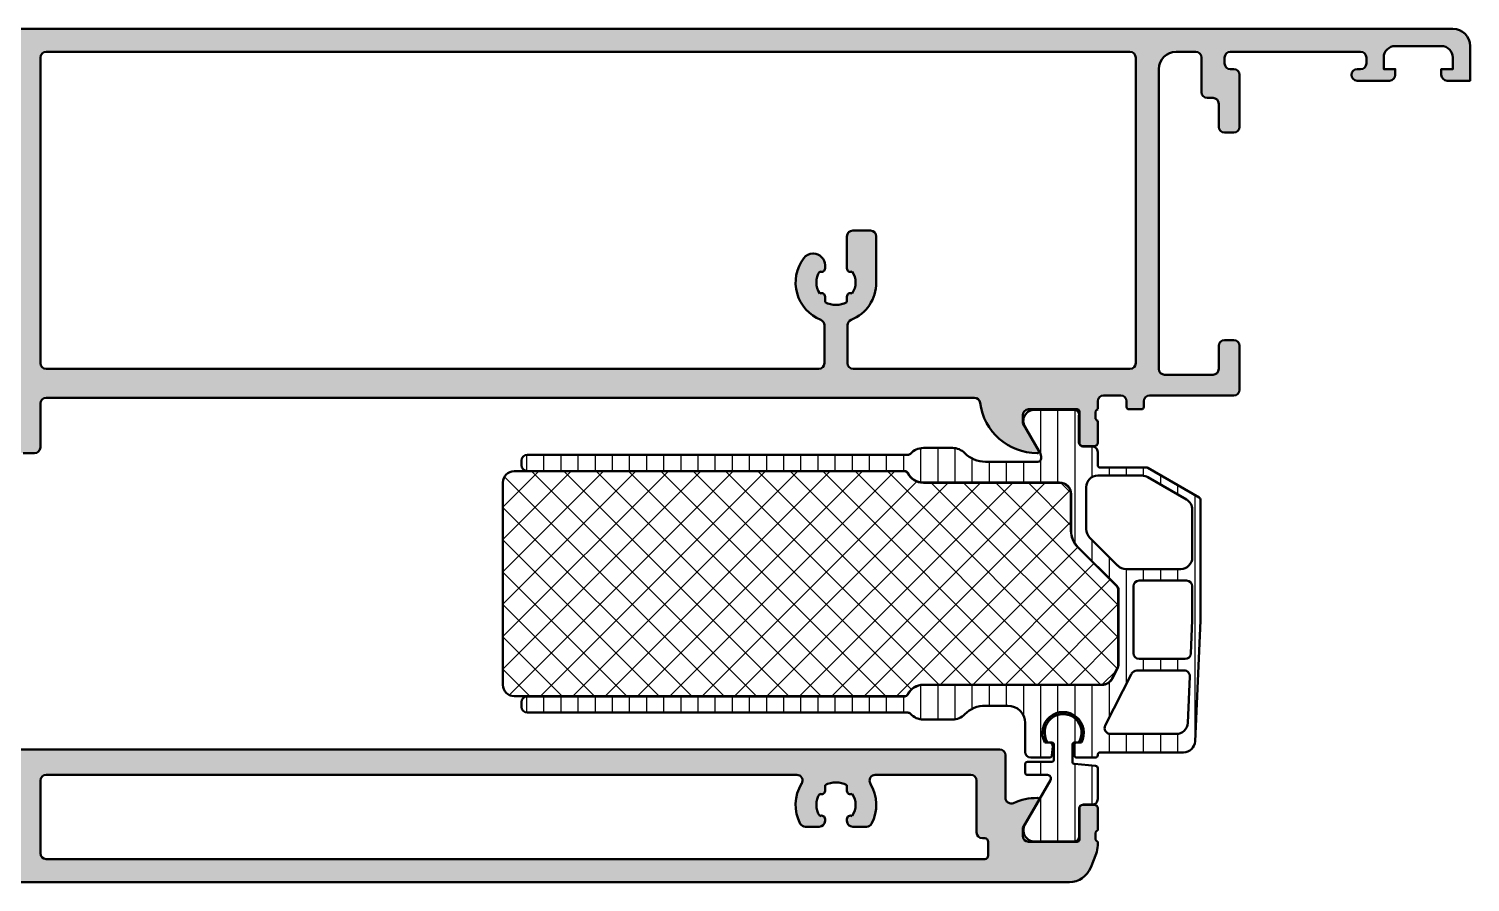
# Model space of a CAD drawing. Extents: x -30 to 220, y 11 to 85.
# Drawn here: x 95 to 220, y 11 to 85 of the extents above; entities that cross this region are included whole.
import ezdxf

# ---------------------------------------------------------------- set-up
doc = ezdxf.new("R2010")
doc.units = 0
for name, color, linetype, lineweight in [('0S-Alu contour', 7, 'Continuous', 50), ('0S-Alu hatch', 252, 'Continuous', 25), ('0S-Plastic contour', 254, 'Continuous', 50), ('0S-Plastic hatch', 253, 'Continuous', 25), ('0S-PT contour', 91, 'Continuous', 50), ('0S-PT hatch', 103, 'Continuous', 25)]:
    doc.layers.add(name, color=color, linetype=linetype, lineweight=lineweight)

# ---------------------------------------------------------------- blocks, each defined once
blk = doc.blocks.new('469720__56F108C1_407D_4A39_B864_15FC48551A5D_')
at = {"layer": '0S-Alu hatch'}
h = blk.add_hatch(color=256, dxfattribs=at)
edge = h.paths.add_edge_path()
edge.add_arc((199.5, 76.5), 0.5, 270, 360)
edge.add_line((200, 76.5), (200, 81))
edge.add_arc((199.5, 81), 0.5, 0, 90)
edge.add_line((199.5, 81.5), (199.2, 81.5))
edge.add_ellipse((199.2, 82), major_axis=(-0.5, 0), ratio=1, start_angle=0, end_angle=90, ccw=False)
edge.add_line((198.7, 82), (198.7, 82.5))
edge.add_ellipse((199.2, 82.5), major_axis=(-0.5, 0), ratio=1, start_angle=270, end_angle=360, ccw=False)
edge.add_line((199.2, 83), (210.5, 83))
edge.add_ellipse((210.5, 82.5), major_axis=(-0.5, 0), ratio=1, start_angle=180, end_angle=270, ccw=False)
edge.add_line((211, 82.5), (211, 82))
edge.add_ellipse((210.5, 82), major_axis=(-0.5, 0), ratio=1, start_angle=90, end_angle=180, ccw=False)
edge.add_line((210.5, 81.5), (210.2, 81.5))
edge.add_arc((210.2, 81), 0.5, 90, 270)
edge.add_line((210.2, 80.5), (213, 80.5))
edge.add_arc((213, 81), 0.5, 270, 360)
edge.add_line((213.5, 81), (213.5, 81.5))
edge.add_line((213.5, 81.5), (212.5, 81.5))
edge.add_line((212.5, 81.5), (212.5, 82.5))
edge.add_ellipse((213.5, 82.5), major_axis=(-1, 0), ratio=1, start_angle=270, end_angle=360, ccw=False)
edge.add_line((213.5, 83.5), (217.5, 83.5))
edge.add_ellipse((217.5, 82.5), major_axis=(-1, 0), ratio=1, start_angle=180, end_angle=270, ccw=False)
edge.add_line((218.5, 82.5), (218.5, 81.5))
edge.add_line((218.5, 81.5), (217.5, 81.5))
edge.add_line((217.5, 81.5), (217.5, 81))
edge.add_arc((218, 81), 0.5, 180, 270)
edge.add_line((218, 80.5), (220, 80.5))
edge.add_line((220, 80.5), (220, 83.5))
edge.add_arc((218.5, 83.5), 1.5, 0, 90)
edge.add_line((218.5, 85), (-28.5, 85))
edge.add_arc((-28.5, 83.5), 1.5, 90, 180)
edge.add_line((-30, 83.5), (-30, 80.5))
edge.add_line((-30, 80.5), (-28, 80.5))
edge.add_arc((-28, 81), 0.5, 270, 360)
edge.add_line((-27.5, 81), (-27.5, 81.5))
edge.add_line((-27.5, 81.5), (-28.5, 81.5))
edge.add_line((-28.5, 81.5), (-28.5, 82.5))
edge.add_ellipse((-27.5, 82.5), major_axis=(-1, 0), ratio=1, start_angle=270, end_angle=360, ccw=False)
edge.add_line((-27.5, 83.5), (-23.5, 83.5))
edge.add_ellipse((-23.5, 82.5), major_axis=(-1, 0), ratio=1, start_angle=180, end_angle=270, ccw=False)
edge.add_line((-22.5, 82.5), (-22.5, 81.5))
edge.add_line((-22.5, 81.5), (-23.5, 81.5))
edge.add_line((-23.5, 81.5), (-23.5, 81))
edge.add_arc((-23, 81), 0.5, 180, 270)
edge.add_line((-23, 80.5), (-20.2, 80.5))
edge.add_arc((-20.2, 81), 0.5, 270, 450)
edge.add_line((-20.2, 81.5), (-20.5, 81.5))
edge.add_ellipse((-20.5, 82), major_axis=(-0.5, 0), ratio=1, start_angle=0, end_angle=90, ccw=False)
edge.add_line((-21, 82), (-21, 82.5))
edge.add_ellipse((-20.5, 82.5), major_axis=(-0.5, 0), ratio=1, start_angle=270, end_angle=360, ccw=False)
edge.add_line((-20.5, 83), (-9.2, 83))
edge.add_ellipse((-9.2, 82.5), major_axis=(-0.5, 0), ratio=1, start_angle=180, end_angle=270, ccw=False)
edge.add_line((-8.7, 82.5), (-8.7, 82))
edge.add_ellipse((-9.2, 82), major_axis=(-0.5, 0), ratio=1, start_angle=90, end_angle=180, ccw=False)
edge.add_line((-9.2, 81.5), (-9.5, 81.5))
edge.add_arc((-9.5, 81), 0.5, 90, 180)
edge.add_line((-10, 81), (-10, 76.5))
edge.add_arc((-9.5, 76.5), 0.5, 180, 270)
edge.add_line((-9.5, 76), (-8.7, 76))
edge.add_arc((-8.7, 76.5), 0.5, 270, 360)
edge.add_line((-8.2, 76.5), (-8.2, 78.5))
edge.add_ellipse((-7.7, 78.5), major_axis=(-0.5, 0), ratio=1, start_angle=270, end_angle=360, ccw=False)
edge.add_line((-7.7, 79), (-7.2, 79))
edge.add_arc((-7.2, 79.5), 0.5, 270, 360)
edge.add_line((-6.7, 79.5), (-6.7, 82.5))
edge.add_ellipse((-6.2, 82.5), major_axis=(-0.5, 0), ratio=1, start_angle=270, end_angle=360, ccw=False)
edge.add_line((-6.2, 83), (-4.5, 83))
edge.add_ellipse((-4.5, 81.5), major_axis=(-1.5, 0), ratio=1, start_angle=180, end_angle=270, ccw=False)
edge.add_line((-3, 81.5), (-3, 55.5))
edge.add_ellipse((-3.5, 55.5), major_axis=(-0.5, 0), ratio=1, start_angle=90, end_angle=180, ccw=False)
edge.add_line((-3.5, 55), (-7.7, 55))
edge.add_ellipse((-7.7, 55.5), major_axis=(-0.5, 0), ratio=1, start_angle=0, end_angle=90, ccw=False)
edge.add_line((-8.2, 55.5), (-8.2, 57.5))
edge.add_arc((-8.7, 57.5), 0.5, 0, 90)
edge.add_line((-8.7, 58), (-9.5, 58))
edge.add_arc((-9.5, 57.5), 0.5, 90, 180)
edge.add_line((-10, 57.5), (-10, 53.7))
edge.add_arc((-9.5, 53.7), 0.5, 180, 270)
edge.add_line((-9.5, 53.2), (-2.2, 53.2))
edge.add_ellipse((-2.2, 52.7), major_axis=(-0.5, 0), ratio=1, start_angle=180, end_angle=270, ccw=False)
edge.add_line((-1.7, 52.7), (-1.7, 52.2))
edge.add_arc((-1.5, 52.2), 0.2, 180, 270)
edge.add_line((-1.5, 52), (-0.4, 52))
edge.add_arc((-0.4, 52.2), 0.2, 270, 360)
edge.add_line((-0.2, 52.2), (-0.2, 52.7))
edge.add_ellipse((0.3, 52.7), major_axis=(-0.5, 0), ratio=1, start_angle=270, end_angle=360, ccw=False)
edge.add_line((0.3, 53.2), (1.8, 53.2))
edge.add_ellipse((1.8, 52.7), major_axis=(-0.5, 0), ratio=1, start_angle=180, end_angle=270, ccw=False)
edge.add_line((2.3, 52.7), (2.3, 52))
edge.add_ellipse((2.2, 51.71), major_axis=(-0.3, 0), ratio=1, start_angle=180, end_angle=250.5288, ccw=False)
edge.add_line((2.5, 51.71), (2.5, 51.28))
edge.add_ellipse((2.2, 51.28), major_axis=(-0.3, 0), ratio=1, start_angle=109.4712, end_angle=180, ccw=False)
edge.add_line((2.3, 51), (2.3, 49.1))
edge.add_arc((2.6, 49.1), 0.3, 180, 270)
edge.add_line((2.6, 48.8), (3.59, 48.8))
edge.add_arc((3.59, 49.1), 0.3, 270, 360)
edge.add_line((3.89, 49.1), (3.89, 51.8))
edge.add_ellipse((4.09, 51.8), major_axis=(-0.2, 0), ratio=1, start_angle=270, end_angle=360, ccw=False)
edge.add_line((4.09, 52), (8.3, 52))
edge.add_ellipse((8.3, 51.5), major_axis=(-0.5, 0), ratio=1, start_angle=180, end_angle=270, ccw=False)
edge.add_line((8.8, 51.5), (8.8, 50.8))
edge.add_line((8.8, 50.8), (7.42, 48.4))
edge.add_arc((7.54, 48.33), 0.138, 150, 270)
edge.add_arc((7.54, 53.2), 5, 270, 352.688)
edge.add_ellipse((12.99, 52.5), major_axis=(-0.5, 0), ratio=1, start_angle=270, end_angle=352.688, ccw=False)
edge.add_line((12.99, 53), (93.5, 53))
edge.add_ellipse((93.5, 52.5), major_axis=(-0.5, 0), ratio=1, start_angle=180, end_angle=270, ccw=False)
edge.add_line((94, 52.5), (94, 48.7))
edge.add_arc((94.5, 48.7), 0.5, 180, 270)
edge.add_line((94.5, 48.2), (95.5, 48.2))
edge.add_arc((95.5, 48.7), 0.5, 270, 360)
edge.add_line((96, 48.7), (96, 52.5))
edge.add_ellipse((96.5, 52.5), major_axis=(-0.5, 0), ratio=1, start_angle=270, end_angle=360, ccw=False)
edge.add_line((96.5, 53), (177.01, 53))
edge.add_ellipse((177.01, 52.5), major_axis=(-0.5, 0), ratio=1, start_angle=187.312, end_angle=270, ccw=False)
edge.add_arc((182.46, 53.2), 5, 187.312, 270)
edge.add_arc((182.46, 48.33), 0.138, 270, 390)
edge.add_line((182.58, 48.4), (181.2, 50.8))
edge.add_line((181.2, 50.8), (181.2, 51.5))
edge.add_ellipse((181.7, 51.5), major_axis=(-0.5, 0), ratio=1, start_angle=270, end_angle=360, ccw=False)
edge.add_line((181.7, 52), (185.91, 52))
edge.add_ellipse((185.91, 51.8), major_axis=(-0.2, 0), ratio=1, start_angle=180, end_angle=270, ccw=False)
edge.add_line((186.11, 51.8), (186.11, 49.1))
edge.add_arc((186.41, 49.1), 0.3, 180, 270)
edge.add_line((186.41, 48.8), (187.4, 48.8))
edge.add_arc((187.4, 49.1), 0.3, 270, 360)
edge.add_line((187.7, 49.1), (187.7, 51))
edge.add_ellipse((187.8, 51.28), major_axis=(-0.3, 0), ratio=1, start_angle=0, end_angle=70.5288, ccw=False)
edge.add_line((187.5, 51.28), (187.5, 51.71))
edge.add_ellipse((187.8, 51.71), major_axis=(-0.3, 0), ratio=1, start_angle=289.4712, end_angle=360, ccw=False)
edge.add_line((187.7, 52), (187.7, 52.7))
edge.add_ellipse((188.2, 52.7), major_axis=(-0.5, 0), ratio=1, start_angle=270, end_angle=360, ccw=False)
edge.add_line((188.2, 53.2), (189.7, 53.2))
edge.add_ellipse((189.7, 52.7), major_axis=(-0.5, 0), ratio=1, start_angle=180, end_angle=270, ccw=False)
edge.add_line((190.2, 52.7), (190.2, 52.2))
edge.add_arc((190.4, 52.2), 0.2, 180, 270)
edge.add_line((190.4, 52), (191.5, 52))
edge.add_arc((191.5, 52.2), 0.2, 270, 360)
edge.add_line((191.7, 52.2), (191.7, 52.7))
edge.add_ellipse((192.2, 52.7), major_axis=(-0.5, 0), ratio=1, start_angle=270, end_angle=360, ccw=False)
edge.add_line((192.2, 53.2), (199.5, 53.2))
edge.add_arc((199.5, 53.7), 0.5, 270, 360)
edge.add_line((200, 53.7), (200, 57.5))
edge.add_arc((199.5, 57.5), 0.5, 0, 90)
edge.add_line((199.5, 58), (198.7, 58))
edge.add_arc((198.7, 57.5), 0.5, 90, 180)
edge.add_line((198.2, 57.5), (198.2, 55.5))
edge.add_ellipse((197.7, 55.5), major_axis=(-0.5, 0), ratio=1, start_angle=90, end_angle=180, ccw=False)
edge.add_line((197.7, 55), (193.5, 55))
edge.add_ellipse((193.5, 55.5), major_axis=(-0.5, 0), ratio=1, start_angle=0, end_angle=90, ccw=False)
edge.add_line((193, 55.5), (193, 81.5))
edge.add_ellipse((194.5, 81.5), major_axis=(-1.5, 0), ratio=1, start_angle=270, end_angle=360, ccw=False)
edge.add_line((194.5, 83), (196.2, 83))
edge.add_ellipse((196.2, 82.5), major_axis=(-0.5, 0), ratio=1, start_angle=180, end_angle=270, ccw=False)
edge.add_line((196.7, 82.5), (196.7, 79.5))
edge.add_arc((197.2, 79.5), 0.5, 180, 270)
edge.add_line((197.2, 79), (197.7, 79))
edge.add_ellipse((197.7, 78.5), major_axis=(-0.5, 0), ratio=1, start_angle=180, end_angle=270, ccw=False)
edge.add_line((198.2, 78.5), (198.2, 76.5))
edge.add_arc((198.7, 76.5), 0.5, 180, 270)
edge.add_line((198.7, 76), (199.5, 76))
edge = h.paths.add_edge_path()
edge.add_line((23.5, 55.5), (-0.5, 55.5))
edge.add_ellipse((-0.5, 56), major_axis=(-0.5, 0), ratio=1, start_angle=0, end_angle=90, ccw=False)
edge.add_line((-1, 56), (-1, 82.5))
edge.add_ellipse((-0.5, 82.5), major_axis=(-0.5, 0), ratio=1, start_angle=270, end_angle=360, ccw=False)
edge.add_line((-0.5, 83), (93.5, 83))
edge.add_ellipse((93.5, 82.5), major_axis=(-0.5, 0), ratio=1, start_angle=180, end_angle=270, ccw=False)
edge.add_line((94, 82.5), (94, 56))
edge.add_ellipse((93.5, 56), major_axis=(-0.5, 0), ratio=1, start_angle=90, end_angle=180, ccw=False)
edge.add_line((93.5, 55.5), (26.5, 55.5))
edge.add_ellipse((26.5, 56), major_axis=(-0.5, 0), ratio=1, start_angle=0, end_angle=90, ccw=False)
edge.add_line((26, 56), (26, 59.29))
edge.add_ellipse((26.5, 59.29), major_axis=(-0.5, 0), ratio=1, start_angle=292.0243, end_angle=360, ccw=False)
edge.add_arc((25, 63), 3.5, 292.0243, 396.8699)
edge.add_arc((27, 64.5), 1, 36.8699, 90)
edge.add_line((27, 65.5), (26.95, 65.5))
edge.add_arc((26.95, 64.5), 1, 90, 180)
edge.add_line((25.95, 64.5), (25.95, 64.22))
edge.add_arc((26.25, 64.22), 0.3, 180, 299.9378)
edge.add_ellipse((25, 63), major_axis=(-1.7, 0), ratio=1, start_angle=145.4229, end_angle=214.5771, ccw=False)
edge.add_arc((26.25, 61.77), 0.3, 60.0622, 180)
edge.add_line((25.95, 61.77), (25.95, 61.29))
edge.add_ellipse((25, 63), major_axis=(-1.95, 0), ratio=1, start_angle=60.8446, end_angle=119.1554, ccw=False)
edge.add_line((24.05, 61.29), (24.05, 61.77))
edge.add_arc((23.75, 61.77), 0.3, 0, 119.9378)
edge.add_ellipse((25, 63), major_axis=(-1.7, 0), ratio=1, start_angle=-34.5771, end_angle=34.5771, ccw=False)
edge.add_arc((23.75, 64.22), 0.3, 240.0622, 360)
edge.add_line((24.05, 64.22), (24.05, 67))
edge.add_arc((23.55, 67), 0.5, 0, 90)
edge.add_line((23.55, 67.5), (22, 67.5))
edge.add_arc((22, 67), 0.5, 90, 180)
edge.add_line((21.5, 67), (21.5, 63))
edge.add_arc((25, 63), 3.5, 180, 247.9757)
edge.add_ellipse((23.5, 59.29), major_axis=(-0.5, 0), ratio=1, start_angle=180, end_angle=247.9757, ccw=False)
edge.add_line((24, 59.29), (24, 56))
edge.add_ellipse((23.5, 56), major_axis=(-0.5, 0), ratio=1, start_angle=90, end_angle=180, ccw=False)
edge = h.paths.add_edge_path()
edge.add_line((163.5, 55.5), (96.5, 55.5))
edge.add_ellipse((96.5, 56), major_axis=(-0.5, 0), ratio=1, start_angle=0, end_angle=90, ccw=False)
edge.add_line((96, 56), (96, 82.5))
edge.add_ellipse((96.5, 82.5), major_axis=(-0.5, 0), ratio=1, start_angle=270, end_angle=360, ccw=False)
edge.add_line((96.5, 83), (190.5, 83))
edge.add_ellipse((190.5, 82.5), major_axis=(-0.5, 0), ratio=1, start_angle=180, end_angle=270, ccw=False)
edge.add_line((191, 82.5), (191, 56))
edge.add_ellipse((190.5, 56), major_axis=(-0.5, 0), ratio=1, start_angle=90, end_angle=180, ccw=False)
edge.add_line((190.5, 55.5), (166.5, 55.5))
edge.add_ellipse((166.5, 56), major_axis=(-0.5, 0), ratio=1, start_angle=0, end_angle=90, ccw=False)
edge.add_line((166, 56), (166, 59.29))
edge.add_ellipse((166.5, 59.29), major_axis=(-0.5, 0), ratio=1, start_angle=292.0243, end_angle=360, ccw=False)
edge.add_arc((165, 63), 3.5, 292.0243, 360)
edge.add_line((168.5, 63), (168.5, 67))
edge.add_arc((168, 67), 0.5, 0, 90)
edge.add_line((168, 67.5), (166.45, 67.5))
edge.add_arc((166.45, 67), 0.5, 90, 180)
edge.add_line((165.95, 67), (165.95, 64.22))
edge.add_arc((166.25, 64.22), 0.3, 180, 299.9378)
edge.add_ellipse((165, 63), major_axis=(-1.7, 0), ratio=1, start_angle=145.4229, end_angle=214.5771, ccw=False)
edge.add_arc((166.25, 61.77), 0.3, 60.0622, 180)
edge.add_line((165.95, 61.77), (165.95, 61.29))
edge.add_ellipse((165, 63), major_axis=(-1.95, 0), ratio=1, start_angle=60.8446, end_angle=119.1554, ccw=False)
edge.add_line((164.05, 61.29), (164.05, 61.77))
edge.add_arc((163.75, 61.77), 0.3, 0, 119.9378)
edge.add_ellipse((165, 63), major_axis=(-1.7, 0), ratio=1, start_angle=-34.5771, end_angle=34.5771, ccw=False)
edge.add_arc((163.75, 64.22), 0.3, 240.0622, 360)
edge.add_line((164.05, 64.22), (164.05, 64.5))
edge.add_arc((163.05, 64.5), 1, 0, 90)
edge.add_line((163.05, 65.5), (163, 65.5))
edge.add_arc((163, 64.5), 1, 90, 143.1301)
edge.add_arc((165, 63), 3.5, 143.1301, 247.9757)
edge.add_ellipse((163.5, 59.29), major_axis=(-0.5, 0), ratio=1, start_angle=180, end_angle=247.9757, ccw=False)
edge.add_line((164, 59.29), (164, 56))
edge.add_ellipse((163.5, 56), major_axis=(-0.5, 0), ratio=1, start_angle=90, end_angle=180, ccw=False)
at = {"layer": '0S-Alu contour', "color": 7}
for points in [[(218.5, 85), (-28.5, 85)], [(96.5, 83), (190.5, 83)], [(194.5, 83), (196.2, 83)], [(199.2, 83), (210.5, 83)], [(213.5, 83.5), (217.5, 83.5)], [(218, 80.5), (220, 80.5), (220, 83.5)], [(96, 56), (96, 82.5)], [(191, 82.5), (191, 56)], [(193, 55.5), (193, 81.5)], [(196.7, 82.5), (196.7, 79.5)], [(198.7, 82), (198.7, 82.5)], [(199.5, 81.5), (199.2, 81.5)], [(210.5, 81.5), (210.2, 81.5)], [(211, 82.5), (211, 82)], [(213.5, 81), (213.5, 81.5), (212.5, 81.5), (212.5, 82.5)], [(218.5, 82.5), (218.5, 81.5), (217.5, 81.5), (217.5, 81)], [(200, 76.5), (200, 81)], [(210.2, 80.5), (213, 80.5)], [(197.2, 79), (197.7, 79)], [(198.2, 78.5), (198.2, 76.5)], [(198.7, 76), (199.5, 76)], [(165.95, 67), (165.95, 64.22)], [(168, 67.5), (166.45, 67.5)], [(168.5, 63), (168.5, 67)], [(163.05, 65.5), (163, 65.5)], [(164.05, 64.22), (164.05, 64.5)], [(164.05, 61.29), (164.05, 61.77)], [(165.95, 61.77), (165.95, 61.29)], [(164, 59.29), (164, 56)], [(166, 56), (166, 59.29)], [(199.5, 58), (198.7, 58)], [(198.2, 57.5), (198.2, 55.5)], [(200, 53.7), (200, 57.5)], [(163.5, 55.5), (96.5, 55.5)], [(190.5, 55.5), (166.5, 55.5)], [(197.7, 55), (193.5, 55)], [(96.5, 53), (177.01, 53)], [(187.7, 52), (187.7, 52.7)], [(188.2, 53.2), (189.7, 53.2)], [(190.2, 52.7), (190.2, 52.2)], [(191.7, 52.2), (191.7, 52.7)], [(192.2, 53.2), (199.5, 53.2)], [(96, 48.7), (96, 52.5)], [(182.58, 48.4), (181.2, 50.8), (181.2, 51.5)], [(181.7, 52), (185.91, 52)], [(186.11, 51.8), (186.11, 49.1)], [(187.5, 51.28), (187.5, 51.71)], [(190.4, 52), (191.5, 52)], [(187.7, 49.1), (187.7, 51)], [(186.41, 48.8), (187.4, 48.8)], [(94.5, 48.2), (95.5, 48.2)]]:
    blk.add_lwpolyline(points, dxfattribs=at)
for centre, radius, start, end in [((218.5, 83.5), 1.5, 0, 90), ((199.5, 81), 0.5, 0, 90), ((210.2, 81), 0.5, 90, 270), ((213, 81), 0.5, 270, 0), ((218, 81), 0.5, 180, 270), ((197.2, 79.5), 0.5, 180, 270), ((198.7, 76.5), 0.5, 180, 270), ((199.5, 76.5), 0.5, 270, 0), ((166.45, 67), 0.5, 90, 180), ((168, 67), 0.5, 0, 90), ((165, 63), 3.5, 143.1301, 247.9757), ((163, 64.5), 1, 90, 143.1301), ((163.05, 64.5), 1, 0, 90), ((163.75, 64.22), 0.3, 240.0622, 0), ((166.25, 64.22), 0.3, 180, 299.9378), ((165, 63), 3.5, 292.0243, 0), ((163.75, 61.77), 0.3, 0, 119.9378), ((166.25, 61.77), 0.3, 60.0622, 180), ((198.7, 57.5), 0.5, 90, 180), ((199.5, 57.5), 0.5, 0, 90), ((182.46, 53.2), 5, 187.312, 270), ((199.5, 53.7), 0.5, 270, 0), ((190.4, 52.2), 0.2, 180, 270), ((191.5, 52.2), 0.2, 270, 0), ((186.41, 49.1), 0.3, 180, 270), ((187.4, 49.1), 0.3, 270, 0), ((95.5, 48.7), 0.5, 270, 0), ((182.46, 48.33), 0.138, 270, 30)]:
    blk.add_arc(centre, radius, start, end, dxfattribs=at)
at = {"layer": '0S-Alu contour', "color": 7, "extrusion": (0, 0, -1)}
for centre, radius, start, end in [((-96.5, 82.5), 0.5, 0, 90), ((-190.5, 82.5), 0.5, 90, 180), ((-194.5, 81.5), 1.5, 0, 90), ((-196.2, 82.5), 0.5, 90, 180), ((-199.2, 82.5), 0.5, 0, 90), ((-210.5, 82.5), 0.5, 90, 180), ((-213.5, 82.5), 1, 0, 90), ((-217.5, 82.5), 1, 90, 180), ((-199.2, 82), 0.5, 270, 0), ((-210.5, 82), 0.5, 180, 270), ((-197.7, 78.5), 0.5, 90, 180), ((-165, 63), 1.7, 325.4229, 34.5771), ((-165, 63), 1.7, 145.4229, 214.5771), ((-165, 63), 1.95, 240.8446, 299.1554), ((-163.5, 59.29), 0.5, 112.0243, 180), ((-166.5, 59.29), 0.5, 0, 67.9757), ((-96.5, 56), 0.5, 270, 0), ((-163.5, 56), 0.5, 180, 270), ((-166.5, 56), 0.5, 270, 0), ((-190.5, 56), 0.5, 180, 270), ((-193.5, 55.5), 0.5, 270, 0), ((-197.7, 55.5), 0.5, 180, 270), ((-96.5, 52.5), 0.5, 0, 90), ((-177.01, 52.5), 0.5, 90, 172.688), ((-188.2, 52.7), 0.5, 0, 90), ((-189.7, 52.7), 0.5, 90, 180), ((-192.2, 52.7), 0.5, 0, 90), ((-181.7, 51.5), 0.5, 0, 90), ((-185.91, 51.8), 0.2, 90, 180), ((-187.8, 51.71), 0.3, 0, 70.5288), ((-187.8, 51.28), 0.3, 289.4712, 0)]:
    blk.add_arc(centre, radius, start, end, dxfattribs=at)
blk = doc.blocks.new('469810__1F780616_C5B3_438C_B937_A7932EED4EDA_')
at = {"layer": '0S-Alu hatch'}
h = blk.add_hatch(color=256, dxfattribs=at)
edge = h.paths.add_edge_path()
edge.add_arc((185.24, 13), 2, 270, 338.5)
edge.add_line((187.1, 12.26), (187.56, 13.44))
edge.add_arc((185.7, 14.18), 2, 338.5, 360)
edge.add_line((187.7, 14.18), (187.7, 14.5))
edge.add_ellipse((187.8, 14.78), major_axis=(-0.3, 0), ratio=1, start_angle=0, end_angle=70.5288, ccw=False)
edge.add_line((187.5, 14.78), (187.5, 15.21))
edge.add_ellipse((187.8, 15.21), major_axis=(-0.3, 0), ratio=1, start_angle=289.4712, end_angle=360, ccw=False)
edge.add_line((187.7, 15.5), (187.7, 17.4))
edge.add_arc((187.4, 17.4), 0.3, 0, 90)
edge.add_line((187.4, 17.7), (186.41, 17.7))
edge.add_arc((186.41, 17.4), 0.3, 90, 180)
edge.add_line((186.11, 17.4), (186.11, 14.7))
edge.add_ellipse((185.91, 14.7), major_axis=(-0.2, 0), ratio=1, start_angle=90, end_angle=180, ccw=False)
edge.add_line((185.91, 14.5), (181.7, 14.5))
edge.add_ellipse((181.7, 15), major_axis=(-0.5, 0), ratio=1, start_angle=0, end_angle=90, ccw=False)
edge.add_line((181.2, 15), (181.2, 15.7))
edge.add_line((181.2, 15.7), (182.58, 18.09))
edge.add_arc((182.46, 18.16), 0.138, 330, 450)
edge.add_arc((182.46, 13.3), 5, 90, 114.2834)
edge.add_ellipse((180.2, 18.31), major_axis=(-0.5, 0), ratio=1, start_angle=0, end_angle=114.2834, ccw=False)
edge.add_line((179.7, 18.31), (179.7, 22))
edge.add_arc((179.2, 22), 0.5, 0, 90)
edge.add_line((179.2, 22.5), (10.8, 22.5))
edge.add_arc((10.8, 22), 0.5, 90, 180)
edge.add_line((10.3, 22), (10.3, 18.31))
edge.add_ellipse((9.8, 18.31), major_axis=(-0.5, 0), ratio=1, start_angle=65.7166, end_angle=180, ccw=False)
edge.add_arc((7.54, 13.3), 5, 65.7166, 90)
edge.add_arc((7.54, 18.16), 0.138, 90, 210)
edge.add_line((7.42, 18.09), (8.8, 15.7))
edge.add_line((8.8, 15.7), (8.8, 15))
edge.add_ellipse((8.3, 15), major_axis=(-0.5, 0), ratio=1, start_angle=90, end_angle=180, ccw=False)
edge.add_line((8.3, 14.5), (4.09, 14.5))
edge.add_ellipse((4.09, 14.7), major_axis=(-0.2, 0), ratio=1, start_angle=0, end_angle=90, ccw=False)
edge.add_line((3.89, 14.7), (3.89, 17.4))
edge.add_arc((3.59, 17.4), 0.3, 0, 90)
edge.add_line((3.59, 17.7), (2.6, 17.7))
edge.add_arc((2.6, 17.4), 0.3, 90, 180)
edge.add_line((2.3, 17.4), (2.3, 15.5))
edge.add_ellipse((2.2, 15.21), major_axis=(-0.3, 0), ratio=1, start_angle=180, end_angle=250.5288, ccw=False)
edge.add_line((2.5, 15.21), (2.5, 14.78))
edge.add_ellipse((2.2, 14.78), major_axis=(-0.3, 0), ratio=1, start_angle=109.4712, end_angle=180, ccw=False)
edge.add_line((2.3, 14.5), (2.3, 14.18))
edge.add_arc((4.3, 14.18), 2, 180, 201.5)
edge.add_line((2.44, 13.44), (2.91, 12.26))
edge.add_arc((4.77, 13), 2, 201.5, 270)
edge.add_line((4.77, 11), (185.24, 11))
edge = h.paths.add_edge_path()
edge.add_line((28.41, 20.3), (93.5, 20.3))
edge.add_ellipse((93.5, 19.8), major_axis=(-0.5, 0), ratio=1, start_angle=180, end_angle=270, ccw=False)
edge.add_line((94, 19.8), (94, 13.5))
edge.add_ellipse((93.5, 13.5), major_axis=(-0.5, 0), ratio=1, start_angle=90, end_angle=180, ccw=False)
edge.add_line((93.5, 13), (12.1, 13))
edge.add_ellipse((12.1, 13.3), major_axis=(-0.3, 0), ratio=1, start_angle=0, end_angle=90, ccw=False)
edge.add_line((11.8, 13.3), (11.8, 14.5))
edge.add_ellipse((12.1, 14.5), major_axis=(-0.3, 0), ratio=1, start_angle=270, end_angle=360, ccw=False)
edge.add_line((12.1, 14.8), (12.3, 14.8))
edge.add_arc((12.3, 15.3), 0.5, 270, 360)
edge.add_line((12.8, 15.3), (12.8, 19.8))
edge.add_ellipse((13.3, 19.8), major_axis=(-0.5, 0), ratio=1, start_angle=270, end_angle=360, ccw=False)
edge.add_line((13.3, 20.3), (21.6, 20.3))
edge.add_ellipse((21.6, 19.8), major_axis=(-0.5, 0), ratio=1, start_angle=148.3318, end_angle=270, ccw=False)
edge.add_arc((25, 17.7), 3.5, 148.3318, 207.8181)
edge.add_arc((22.35, 16.3), 0.5, 207.8181, 270)
edge.add_line((22.35, 15.8), (23.55, 15.8))
edge.add_arc((23.55, 16.3), 0.5, 270, 360)
edge.add_line((24.05, 16.3), (24.05, 16.47))
edge.add_arc((23.75, 16.47), 0.3, 0, 119.9378)
edge.add_ellipse((25, 17.7), major_axis=(-1.7, 0), ratio=1, start_angle=-34.5771, end_angle=34.5771, ccw=False)
edge.add_arc((23.75, 18.92), 0.3, 240.0622, 360)
edge.add_line((24.05, 18.92), (24.05, 19.4))
edge.add_ellipse((25, 17.7), major_axis=(-1.95, 0), ratio=1, start_angle=240.8446, end_angle=299.1554, ccw=False)
edge.add_line((25.95, 19.4), (25.95, 18.92))
edge.add_arc((26.25, 18.92), 0.3, 180, 299.9378)
edge.add_ellipse((25, 17.7), major_axis=(-1.7, 0), ratio=1, start_angle=145.4229, end_angle=214.5771, ccw=False)
edge.add_arc((26.25, 16.47), 0.3, 60.0622, 180)
edge.add_line((25.95, 16.47), (25.95, 16.3))
edge.add_arc((26.45, 16.3), 0.5, 180, 270)
edge.add_line((26.45, 15.8), (27.65, 15.8))
edge.add_arc((27.65, 16.3), 0.5, 270, 332.1819)
edge.add_arc((25, 17.7), 3.5, 332.1819, 391.6682)
edge.add_ellipse((28.41, 19.8), major_axis=(-0.5, 0), ratio=1, start_angle=-90, end_angle=31.6682, ccw=False)
edge = h.paths.add_edge_path()
edge.add_ellipse((96.5, 19.8), major_axis=(-0.5, 0), ratio=1, start_angle=270, end_angle=360, ccw=False)
edge.add_line((96.5, 20.3), (161.6, 20.3))
edge.add_ellipse((161.6, 19.8), major_axis=(-0.5, 0), ratio=1, start_angle=148.3318, end_angle=270, ccw=False)
edge.add_arc((165, 17.7), 3.5, 148.3318, 207.8181)
edge.add_arc((162.35, 16.3), 0.5, 207.8181, 270)
edge.add_line((162.35, 15.8), (163.55, 15.8))
edge.add_arc((163.55, 16.3), 0.5, 270, 360)
edge.add_line((164.05, 16.3), (164.05, 16.47))
edge.add_arc((163.75, 16.47), 0.3, 0, 119.9378)
edge.add_ellipse((165, 17.7), major_axis=(-1.7, 0), ratio=1, start_angle=-34.5771, end_angle=34.5771, ccw=False)
edge.add_arc((163.75, 18.92), 0.3, 240.0622, 360)
edge.add_line((164.05, 18.92), (164.05, 19.4))
edge.add_ellipse((165, 17.7), major_axis=(-1.95, 0), ratio=1, start_angle=240.8446, end_angle=299.1554, ccw=False)
edge.add_line((165.95, 19.4), (165.95, 18.92))
edge.add_arc((166.25, 18.92), 0.3, 180, 299.9378)
edge.add_ellipse((165, 17.7), major_axis=(-1.7, 0), ratio=1, start_angle=145.4229, end_angle=214.5771, ccw=False)
edge.add_arc((166.25, 16.47), 0.3, 60.0622, 180)
edge.add_line((165.95, 16.47), (165.95, 16.3))
edge.add_arc((166.45, 16.3), 0.5, 180, 270)
edge.add_line((166.45, 15.8), (167.65, 15.8))
edge.add_arc((167.65, 16.3), 0.5, 270, 332.1819)
edge.add_arc((165, 17.7), 3.5, 332.1819, 391.6682)
edge.add_ellipse((168.41, 19.8), major_axis=(-0.5, 0), ratio=1, start_angle=-90, end_angle=31.6682, ccw=False)
edge.add_line((168.41, 20.3), (176.7, 20.3))
edge.add_ellipse((176.7, 19.8), major_axis=(-0.5, 0), ratio=1, start_angle=180, end_angle=270, ccw=False)
edge.add_line((177.2, 19.8), (177.2, 15.3))
edge.add_arc((177.7, 15.3), 0.5, 180, 270)
edge.add_line((177.7, 14.8), (177.9, 14.8))
edge.add_ellipse((177.9, 14.5), major_axis=(-0.3, 0), ratio=1, start_angle=180, end_angle=270, ccw=False)
edge.add_line((178.2, 14.5), (178.2, 13.3))
edge.add_ellipse((177.9, 13.3), major_axis=(-0.3, 0), ratio=1, start_angle=90, end_angle=180, ccw=False)
edge.add_line((177.9, 13), (96.5, 13))
edge.add_ellipse((96.5, 13.5), major_axis=(-0.5, 0), ratio=1, start_angle=0, end_angle=90, ccw=False)
edge.add_line((96, 13.5), (96, 19.8))
at = {"layer": '0S-Alu contour', "color": 7}
for points in [[(179.2, 22.5), (10.8, 22.5)], [(179.7, 18.31), (179.7, 22)], [(96.5, 20.3), (161.6, 20.3)], [(168.41, 20.3), (176.7, 20.3)], [(96, 13.5), (96, 19.8)], [(164.05, 18.92), (164.05, 19.4)], [(165.95, 19.4), (165.95, 18.92)], [(177.2, 19.8), (177.2, 15.3)], [(181.2, 15), (181.2, 15.7), (182.58, 18.09)], [(187.4, 17.7), (186.41, 17.7)], [(164.05, 16.3), (164.05, 16.47)], [(165.95, 16.47), (165.95, 16.3)], [(186.11, 17.4), (186.11, 14.7)], [(187.7, 15.5), (187.7, 17.4)], [(162.35, 15.8), (163.55, 15.8)], [(166.45, 15.8), (167.65, 15.8)], [(187.5, 14.78), (187.5, 15.21)], [(177.7, 14.8), (177.9, 14.8)], [(178.2, 14.5), (178.2, 13.3)], [(185.91, 14.5), (181.7, 14.5)], [(187.7, 14.18), (187.7, 14.5)], [(177.9, 13), (96.5, 13)], [(187.1, 12.26), (187.56, 13.44)], [(4.77, 11), (185.24, 11)]]:
    blk.add_lwpolyline(points, dxfattribs=at)
for centre, radius, start, end in [((179.2, 22), 0.5, 0, 90), ((165, 17.7), 3.5, 148.3318, 207.8181), ((163.75, 18.92), 0.3, 240.0622, 0), ((166.25, 18.92), 0.3, 180, 299.9378), ((165, 17.7), 3.5, 332.1819, 31.6682), ((182.46, 13.3), 5, 90, 114.2834), ((182.46, 18.16), 0.138, 330, 90), ((186.41, 17.4), 0.3, 90, 180), ((187.4, 17.4), 0.3, 0, 90), ((163.55, 16.3), 0.5, 270, 0), ((163.75, 16.47), 0.3, 0, 119.9378), ((166.25, 16.47), 0.3, 60.0622, 180), ((166.45, 16.3), 0.5, 180, 270), ((162.35, 16.3), 0.5, 207.8181, 270), ((167.65, 16.3), 0.5, 270, 332.1819), ((177.7, 15.3), 0.5, 180, 270), ((185.7, 14.18), 2, 338.5, 0), ((185.24, 13), 2, 270, 338.5)]:
    blk.add_arc(centre, radius, start, end, dxfattribs=at)
at = {"layer": '0S-Alu contour', "color": 7, "extrusion": (0, 0, -1)}
for centre, radius, start, end in [((-96.5, 19.8), 0.5, 0, 90), ((-161.6, 19.8), 0.5, 90, 211.6682), ((-168.41, 19.8), 0.5, 328.3318, 90), ((-176.7, 19.8), 0.5, 90, 180), ((-165, 17.7), 1.95, 60.8446, 119.1554), ((-165, 17.7), 1.7, 325.4229, 34.5771), ((-165, 17.7), 1.7, 145.4229, 214.5771), ((-180.2, 18.31), 0.5, 245.7166, 0), ((-187.8, 15.21), 0.3, 0, 70.5288), ((-177.9, 14.5), 0.3, 90, 180), ((-181.7, 15), 0.5, 270, 0), ((-185.91, 14.7), 0.2, 180, 270), ((-187.8, 14.78), 0.3, 289.4712, 0), ((-96.5, 13.5), 0.5, 270, 0), ((-177.9, 13.3), 0.3, 180, 270)]:
    blk.add_arc(centre, radius, start, end, dxfattribs=at)
blk = doc.blocks.new('278043__5B031C64_31E4_4200_A3A3_50A28C097269___2591AC96_9622_4926_BCA7_64CEAEB6C838_')
at = {"layer": '0S-Plastic hatch'}
h = blk.add_hatch(dxfattribs=at)
h.set_pattern_fill('ANSI31', color=256, scale=0.468, angle=45, style=0)
edge = h.paths.add_edge_path()
edge.add_line((192.05, 46.92), (196.5, 44.35))
edge.add_ellipse((196.4, 44.17), major_axis=(-0.2, 0), ratio=1, start_angle=180, end_angle=240, ccw=False)
edge.add_line((196.6, 44.17), (196.6, 33.72))
edge.add_ellipse((195.6, 33.72), major_axis=(-1, 0), ratio=1, start_angle=177.5, end_angle=180, ccw=False)
edge.add_line((196.6, 33.68), (196.14, 23.2))
edge.add_ellipse((195.14, 23.25), major_axis=(-1, 0), ratio=1, start_angle=90, end_angle=177.5, ccw=False)
edge.add_line((195.14, 22.25), (187.9, 22.25))
edge.add_arc((187.9, 22.05), 0.2, 90, 180)
edge.add_line((187.7, 22.05), (187.7, 22))
edge.add_ellipse((187.5, 22), major_axis=(-0.2, 0), ratio=1, start_angle=90, end_angle=180, ccw=False)
edge.add_line((187.5, 21.8), (185.87, 21.8))
edge.add_ellipse((185.87, 22), major_axis=(-0.2, 0), ratio=1, start_angle=5, end_angle=90, ccw=False)
edge.add_line((185.67, 21.98), (185.6, 22.77))
edge.add_ellipse((185.9, 22.8), major_axis=(-0.3, 0), ratio=1, start_angle=-90, end_angle=5, ccw=False)
edge.add_line((185.9, 23.1), (186.29, 23.1))
edge.add_arc((184.7, 23.95), 1.8, 331.8214, 568.1786)
edge.add_line((183.11, 23.1), (183.5, 23.1))
edge.add_ellipse((183.5, 22.8), major_axis=(-0.3, 0), ratio=1, start_angle=175, end_angle=270, ccw=False)
edge.add_line((183.8, 22.77), (183.73, 21.98))
edge.add_ellipse((183.53, 22), major_axis=(-0.2, 0), ratio=1, start_angle=90, end_angle=175, ccw=False)
edge.add_line((183.53, 21.8), (181.9, 21.8))
edge.add_ellipse((181.9, 22.3), major_axis=(-0.5, 0), ratio=1, start_angle=0, end_angle=90, ccw=False)
edge.add_line((181.4, 22.3), (181.4, 24.8))
edge.add_arc((179.9, 24.8), 1.5, 0, 90)
edge.add_line((179.9, 26.3), (177.96, 26.3))
edge.add_arc((177.96, 23.8), 2.5, 90, 135.573)
edge.add_ellipse((175.1, 26.6), major_axis=(-1.5, 0), ratio=1, start_angle=90, end_angle=135.573, ccw=False)
edge.add_line((175.1, 25.1), (172.58, 25.1))
edge.add_ellipse((172.58, 26.6), major_axis=(-1.5, 0), ratio=1, start_angle=41.8103, end_angle=90, ccw=False)
edge.add_arc((171.23, 25.4), 0.3, 41.8103, 90)
edge.add_line((171.23, 25.7), (138.23, 25.7))
edge.add_ellipse((138.23, 26.2), major_axis=(-0.5, 0), ratio=1, start_angle=0, end_angle=90, ccw=False)
edge.add_line((137.73, 26.2), (137.73, 26.6))
edge.add_ellipse((138.23, 26.6), major_axis=(-0.5, 0), ratio=1, start_angle=270, end_angle=360, ccw=False)
edge.add_line((138.23, 27.1), (170.96, 27.1))
edge.add_arc((170.96, 27.4), 0.3, 270, 333.6122)
edge.add_ellipse((172.58, 26.6), major_axis=(-1.5, 0), ratio=1, start_angle=270, end_angle=333.6122, ccw=False)
edge.add_line((172.58, 28.1), (188.07, 28.1))
edge.add_arc((188.07, 29.1), 1, 270, 333)
edge.add_line((188.96, 28.64), (189.45, 29.59))
edge.add_arc((189, 29.82), 0.5, 333, 360)
edge.add_line((189.5, 29.82), (189.5, 36.34))
edge.add_arc((189, 36.34), 0.5, 0, 45)
edge.add_line((189.35, 36.69), (185.99, 40.06))
edge.add_ellipse((187.4, 41.47), major_axis=(-2, 0), ratio=1, start_angle=0, end_angle=45, ccw=False)
edge.add_line((185.4, 41.47), (185.4, 44.65))
edge.add_arc((184.4, 44.65), 1, 0, 90)
edge.add_line((184.4, 45.65), (172.58, 45.65))
edge.add_ellipse((172.58, 47.15), major_axis=(-1.5, 0), ratio=1, start_angle=26.3878, end_angle=90, ccw=False)
edge.add_arc((170.96, 46.35), 0.3, 26.3878, 90)
edge.add_line((170.96, 46.65), (138.23, 46.65))
edge.add_ellipse((138.23, 47.15), major_axis=(-0.5, 0), ratio=1, start_angle=0, end_angle=90, ccw=False)
edge.add_line((137.73, 47.15), (137.73, 47.55))
edge.add_ellipse((138.23, 47.55), major_axis=(-0.5, 0), ratio=1, start_angle=270, end_angle=360, ccw=False)
edge.add_line((138.23, 48.05), (171.23, 48.05))
edge.add_arc((171.23, 48.35), 0.3, 270, 318.1897)
edge.add_ellipse((172.58, 47.15), major_axis=(-1.5, 0), ratio=1, start_angle=270, end_angle=318.1897, ccw=False)
edge.add_line((172.58, 48.65), (175.1, 48.65))
edge.add_ellipse((175.1, 47.15), major_axis=(-1.5, 0), ratio=1, start_angle=224.427, end_angle=270, ccw=False)
edge.add_arc((177.96, 49.95), 2.5, 224.427, 270)
edge.add_line((177.96, 47.45), (182.5, 47.45))
edge.add_arc((182.5, 47.75), 0.3, 270, 360)
edge.add_line((182.8, 47.75), (182.8, 47.9))
edge.add_arc((181.87, 47.84), 0.929, 3.4724, 19.7256)
edge.add_line((182.75, 48.16), (181.4, 50.49))
edge.add_ellipse((182.2, 51), major_axis=(-0.952, 0), ratio=1, start_angle=-92.8204, end_angle=32.2542, ccw=False)
edge.add_line((182.25, 51.95), (185.6, 51.95))
edge.add_ellipse((185.67, 51.54), major_axis=(-0.412, 0), ratio=1, start_angle=171.7748, end_angle=279.1255, ccw=False)
edge.add_line((186.07, 51.49), (186.07, 49.09))
edge.add_arc((186.46, 49.16), 0.393, 190.4173, 261.2321)
edge.add_line((186.4, 48.77), (187.2, 48.77))
edge.add_ellipse((187.23, 48.3), major_axis=(-0.472, 0), ratio=1, start_angle=178.579, end_angle=273.4324, ccw=False)
edge.add_line((187.7, 48.29), (187.7, 47.15))
edge.add_arc((187.9, 47.15), 0.2, 180, 270)
edge.add_line((187.9, 46.95), (191.95, 46.95))
edge.add_ellipse((191.95, 46.75), major_axis=(-0.2, 0), ratio=1, start_angle=240, end_angle=270, ccw=False)
edge = h.paths.add_edge_path()
edge.add_line((195.4, 44.17), (192.05, 46.11))
edge.add_arc((191.55, 45.25), 1, 60, 90)
edge.add_line((191.55, 46.25), (187.7, 46.25))
edge.add_arc((187.7, 45.25), 1, 90, 180)
edge.add_line((186.7, 45.25), (186.7, 41.6))
edge.add_arc((187.7, 41.6), 1, 180, 225)
edge.add_line((186.99, 40.89), (189.45, 38.44))
edge.add_arc((190.15, 39.15), 1, 225, 270)
edge.add_line((190.15, 38.15), (194.9, 38.15))
edge.add_arc((194.9, 39.15), 1, 270, 360)
edge.add_line((195.9, 39.15), (195.9, 43.31))
edge.add_arc((194.9, 43.31), 1, 0, 60)
edge = h.paths.add_edge_path()
edge.add_line((195.51, 24.8), (195.69, 28.82))
edge.add_arc((195.19, 28.85), 0.5, 357.5, 450)
edge.add_line((195.19, 29.35), (191.09, 29.35))
edge.add_arc((191.09, 28.85), 0.5, 90, 153)
edge.add_line((190.64, 29.07), (188.35, 24.57))
edge.add_arc((188.8, 24.35), 0.5, 153, 270)
edge.add_line((188.8, 23.85), (194.51, 23.85))
edge.add_arc((194.51, 24.85), 1, 270, 357.5)
edge = h.paths.add_edge_path()
edge.add_arc((191.3, 30.85), 0.5, 180, 270)
edge.add_line((191.3, 30.35), (195.28, 30.35))
edge.add_arc((195.28, 30.85), 0.5, 270, 357.5)
edge.add_line((195.78, 30.82), (195.9, 33.71))
edge.add_line((195.9, 33.71), (195.9, 36.65))
edge.add_arc((195.4, 36.65), 0.5, 0, 90)
edge.add_line((195.4, 37.15), (191.3, 37.15))
edge.add_arc((191.3, 36.65), 0.5, 90, 180)
edge.add_line((190.8, 36.65), (190.8, 30.85))
at = {"layer": '0S-Alu contour', "color": 7}
for points in [[(186.7, 45.25), (186.7, 41.6)], [(191.55, 46.25), (187.7, 46.25)], [(195.4, 44.17), (192.05, 46.11)], [(195.9, 39.15), (195.9, 43.31)], [(186.99, 40.89), (189.45, 38.44)], [(190.15, 38.15), (194.9, 38.15)], [(190.8, 36.65), (190.8, 30.85)], [(195.4, 37.15), (191.3, 37.15)], [(195.78, 30.82), (195.9, 33.71), (195.9, 36.65)], [(191.3, 30.35), (195.28, 30.35)], [(190.64, 29.07), (188.35, 24.57)], [(195.19, 29.35), (191.09, 29.35)], [(195.51, 24.8), (195.69, 28.82)], [(188.8, 23.85), (194.51, 23.85)]]:
    blk.add_lwpolyline(points, dxfattribs=at)
for centre, radius, start, end in [((187.7, 45.25), 1, 90, 180), ((191.55, 45.25), 1, 60, 90), ((194.9, 43.31), 1, 0, 60), ((187.7, 41.6), 1, 180, 225), ((194.9, 39.15), 1, 270, 0), ((190.15, 39.15), 1, 225, 270), ((191.3, 36.65), 0.5, 90, 180), ((195.4, 36.65), 0.5, 0, 90), ((191.3, 30.85), 0.5, 180, 270), ((195.28, 30.85), 0.5, 270, 357.5), ((191.09, 28.85), 0.5, 90, 153), ((195.19, 28.85), 0.5, 357.5, 90), ((188.8, 24.35), 0.5, 153, 270), ((194.51, 24.85), 1, 270, 357.5)]:
    blk.add_arc(centre, radius, start, end, dxfattribs=at)
at = {"layer": '0S-Plastic contour', "color": 7}
for points in [[(182.25, 51.95), (185.6, 51.95)], [(186.07, 51.49), (186.07, 49.09)], [(182.75, 48.16), (181.4, 50.49)], [(186.4, 48.77), (187.2, 48.77)], [(137.73, 47.15), (137.73, 47.55)], [(138.23, 48.05), (171.23, 48.05)], [(172.58, 48.65), (175.1, 48.65)], [(182.8, 47.75), (182.8, 47.9)], [(187.7, 48.29), (187.7, 47.15)], [(170.96, 46.65), (138.23, 46.65)], [(177.96, 47.45), (182.5, 47.45)], [(187.9, 46.95), (191.95, 46.95)], [(192.05, 46.92), (196.5, 44.35)], [(184.4, 45.65), (172.58, 45.65)], [(185.4, 41.47), (185.4, 44.65)], [(196.6, 44.17), (196.6, 33.72)], [(189.35, 36.69), (185.99, 40.06)], [(189.5, 29.82), (189.5, 36.34)], [(196.6, 33.68), (196.14, 23.2)], [(188.96, 28.64), (189.45, 29.59)], [(172.58, 28.1), (188.07, 28.1)], [(137.73, 26.2), (137.73, 26.6)], [(138.23, 27.1), (170.96, 27.1)], [(179.9, 26.3), (177.96, 26.3)], [(171.23, 25.7), (138.23, 25.7)], [(175.1, 25.1), (172.58, 25.1)], [(181.4, 22.3), (181.4, 24.8)], [(183.11, 23.1), (183.5, 23.1)], [(183.8, 22.77), (183.73, 21.98)], [(185.67, 21.98), (185.6, 22.77)], [(185.9, 23.1), (186.29, 23.1)], [(183.53, 21.8), (181.9, 21.8)], [(187.5, 21.8), (185.87, 21.8)], [(187.7, 22.05), (187.7, 22)], [(195.14, 22.25), (187.9, 22.25)]]:
    blk.add_lwpolyline(points, dxfattribs=at)
at = {"layer": '0S-Plastic contour', "color": 7, "extrusion": (0, 0, -1)}
for centre, radius, start, end in [((-182.2, 51), 0.952, 327.7458, 92.8204), ((-185.67, 51.54), 0.412, 80.8745, 188.2252), ((-187.23, 48.3), 0.472, 86.5676, 181.421), ((-138.23, 47.55), 0.5, 0, 90), ((-172.58, 47.15), 1.5, 41.8103, 90), ((-175.1, 47.15), 1.5, 90, 135.573), ((-138.23, 47.15), 0.5, 270, 0), ((-172.58, 47.15), 1.5, 270, 333.6122), ((-191.95, 46.75), 0.2, 90, 120), ((-196.4, 44.17), 0.2, 120, 180), ((-187.4, 41.47), 2, 315, 0), ((-195.6, 33.72), 1, 180, 182.5), ((-172.58, 26.6), 1.5, 26.3878, 90), ((-138.23, 26.6), 0.5, 0, 90), ((-138.23, 26.2), 0.5, 270, 0), ((-172.58, 26.6), 1.5, 270, 318.1897), ((-175.1, 26.6), 1.5, 224.427, 270), ((-183.5, 22.8), 0.3, 90, 185), ((-185.9, 22.8), 0.3, 355, 90), ((-195.14, 23.25), 1, 182.5, 270), ((-181.9, 22.3), 0.5, 270, 0), ((-183.53, 22), 0.2, 185, 270), ((-185.87, 22), 0.2, 270, 355), ((-187.5, 22), 0.2, 180, 270)]:
    blk.add_arc(centre, radius, start, end, dxfattribs=at)
at = {"layer": '0S-Plastic contour', "color": 7}
for centre, radius, start, end in [((186.46, 49.16), 0.393, 190.4173, 261.2321), ((171.23, 48.35), 0.3, 270, 318.1897), ((177.96, 49.95), 2.5, 224.427, 270), ((182.5, 47.75), 0.3, 270, 0), ((181.87, 47.84), 0.929, 3.4724, 19.7256), ((170.96, 46.35), 0.3, 26.3878, 90), ((187.9, 47.15), 0.2, 180, 270), ((184.4, 44.65), 1, 0, 90), ((189, 36.34), 0.5, 0, 45), ((189, 29.82), 0.5, 333, 0), ((188.07, 29.1), 1, 270, 333), ((170.96, 27.4), 0.3, 270, 333.6122), ((177.96, 23.8), 2.5, 90, 135.573), ((179.9, 24.8), 1.5, 0, 90), ((171.23, 25.4), 0.3, 41.8103, 90), ((184.7, 23.95), 1.8, 331.8214, 208.1786), ((187.9, 22.05), 0.2, 90, 180)]:
    blk.add_arc(centre, radius, start, end, dxfattribs=at)
blk = doc.blocks.new('475330__9DB559EB_4A04_4780_A189_F35EFC9EC301_')
at = {"layer": '0S-PT hatch'}
h = blk.add_hatch(dxfattribs=at)
h.set_pattern_fill('ANSI37', color=256, scale=0.625, angle=90, style=0)
edge = h.paths.add_edge_path()
edge.add_line((136.12, 28.1), (136.12, 45.65))
edge.add_ellipse((137.1, 45.65), major_axis=(-0.98, 0), ratio=1, start_angle=270, end_angle=360, ccw=False)
edge.add_line((137.1, 46.63), (170.96, 46.63))
edge.add_ellipse((170.96, 46.35), major_axis=(-0.28, 0), ratio=1, start_angle=206.3878, end_angle=270, ccw=False)
edge.add_arc((172.58, 47.15), 1.52, 206.3878, 270)
edge.add_line((172.58, 45.63), (184.4, 45.63))
edge.add_ellipse((184.4, 44.65), major_axis=(-0.98, 0), ratio=1, start_angle=180, end_angle=270, ccw=False)
edge.add_line((185.38, 44.65), (185.38, 41.47))
edge.add_arc((187.4, 41.47), 2.02, 180, 225)
edge.add_line((185.97, 40.05), (189.34, 36.68))
edge.add_ellipse((189, 36.34), major_axis=(-0.48, 0), ratio=1, start_angle=180, end_angle=225, ccw=False)
edge.add_line((189.48, 36.34), (189.48, 29.82))
edge.add_ellipse((189, 29.82), major_axis=(-0.48, 0), ratio=1, start_angle=153, end_angle=180, ccw=False)
edge.add_line((189.43, 29.6), (188.95, 28.65))
edge.add_ellipse((188.07, 29.1), major_axis=(-0.98, 0), ratio=1, start_angle=90, end_angle=153, ccw=False)
edge.add_line((188.07, 28.12), (172.58, 28.12))
edge.add_arc((172.58, 26.6), 1.52, 90, 153.6122)
edge.add_ellipse((170.96, 27.4), major_axis=(-0.28, 0), ratio=1, start_angle=90, end_angle=153.6122, ccw=False)
edge.add_line((170.96, 27.12), (137.1, 27.12))
edge.add_ellipse((137.1, 28.1), major_axis=(-0.98, 0), ratio=1, start_angle=0, end_angle=90, ccw=False)
at = {"layer": '0S-PT contour', "color": 7}
for points in [[(137.1, 46.63), (170.96, 46.63)], [(136.12, 28.1), (136.12, 45.65)], [(172.58, 45.63), (184.4, 45.63)], [(185.38, 44.65), (185.38, 41.47)], [(185.97, 40.05), (189.34, 36.68)], [(189.48, 36.34), (189.48, 29.82)], [(189.43, 29.6), (188.95, 28.65)], [(188.07, 28.12), (172.58, 28.12)], [(170.96, 27.12), (137.1, 27.12)]]:
    blk.add_lwpolyline(points, dxfattribs=at)
at = {"layer": '0S-PT contour', "color": 7, "extrusion": (0, 0, -1)}
for centre, radius, start, end in [((-137.1, 45.65), 0.98, 0, 90), ((-170.96, 46.35), 0.28, 90, 153.6122), ((-184.4, 44.65), 0.98, 90, 180), ((-189, 36.34), 0.48, 135, 180), ((-189, 29.82), 0.48, 180, 207), ((-137.1, 28.1), 0.98, 270, 0), ((-188.07, 29.1), 0.98, 207, 270), ((-170.96, 27.4), 0.28, 206.3878, 270)]:
    blk.add_arc(centre, radius, start, end, dxfattribs=at)
at = {"layer": '0S-PT contour', "color": 7}
for centre, radius, start, end in [((172.58, 47.15), 1.52, 206.3878, 270), ((187.4, 41.47), 2.02, 180, 225), ((172.58, 26.6), 1.52, 90, 153.6122)]:
    blk.add_arc(centre, radius, start, end, dxfattribs=at)
blk = doc.blocks.new('278043__B637E4F1_E0BE_49B2_A1D2_87A6A2197B9A___F2AEF785_0FF3_4F24_B7B1_0DF395B8C8BA_')
at = {"layer": '0S-Plastic hatch'}
h = blk.add_hatch(dxfattribs=at)
h.set_pattern_fill('ANSI31', color=256, scale=0.468, angle=45, style=0)
edge = h.paths.add_edge_path()
edge.add_line((187.7, 18.21), (187.7, 20.89))
edge.add_arc((187.5, 20.89), 0.2, 0, 85)
edge.add_line((187.52, 21.09), (185.68, 21.25))
edge.add_ellipse((185.7, 21.45), major_axis=(-0.2, 0), ratio=1, start_angle=0, end_angle=85, ccw=False)
edge.add_line((185.5, 21.45), (185.5, 22.92))
edge.add_ellipse((185.7, 22.92), major_axis=(-0.2, 0), ratio=1, start_angle=270, end_angle=360, ccw=False)
edge.add_line((185.7, 23.12), (186.06, 23.12))
edge.add_arc((184.7, 23.97), 1.6, 327.91, 572.09)
edge.add_line((183.35, 23.12), (183.7, 23.12))
edge.add_ellipse((183.7, 22.92), major_axis=(-0.2, 0), ratio=1, start_angle=180, end_angle=270, ccw=False)
edge.add_line((183.9, 22.92), (183.9, 21.62))
edge.add_ellipse((183.7, 21.62), major_axis=(-0.2, 0), ratio=1, start_angle=90, end_angle=180, ccw=False)
edge.add_line((183.7, 21.42), (181.6, 21.42))
edge.add_arc((181.6, 21.22), 0.2, 90, 180)
edge.add_line((181.4, 21.22), (181.4, 20.5))
edge.add_arc((181.6, 20.5), 0.2, 180, 270)
edge.add_line((181.6, 20.3), (183.34, 20.3))
edge.add_ellipse((183.34, 19.99), major_axis=(-0.303, 0), ratio=1, start_angle=150.8999, end_angle=269.6716, ccw=False)
edge.add_line((183.61, 19.84), (181.39, 16))
edge.add_arc((182.24, 15.5), 0.988, 149.3812, 270.6296)
edge.add_line((182.25, 14.51), (185.6, 14.51))
edge.add_arc((185.63, 14.96), 0.451, 266.6755, 365.4834)
edge.add_line((186.08, 15.01), (186.08, 17.41))
edge.add_ellipse((186.45, 17.34), major_axis=(-0.376, 0), ratio=1, start_angle=277.1001, end_angle=350.708, ccw=False)
edge.add_line((186.4, 17.72), (187.2, 17.72))
edge.add_arc((187.22, 18.2), 0.479, 267.5257, 361.0246)
at = {"layer": '0S-Plastic contour', "color": 7}
for points in [[(183.35, 23.12), (183.7, 23.12)], [(183.9, 22.92), (183.9, 21.62)], [(185.5, 21.45), (185.5, 22.92)], [(185.7, 23.12), (186.06, 23.12)], [(183.7, 21.42), (181.6, 21.42)], [(181.4, 21.22), (181.4, 20.5)], [(181.6, 20.3), (183.34, 20.3)], [(187.52, 21.09), (185.68, 21.25)], [(187.7, 18.21), (187.7, 20.89)], [(183.61, 19.84), (181.39, 16)], [(186.4, 17.72), (187.2, 17.72)], [(186.08, 15.01), (186.08, 17.41)], [(182.25, 14.51), (185.6, 14.51)]]:
    blk.add_lwpolyline(points, dxfattribs=at)
for centre, radius, start, end in [((184.7, 23.97), 1.6, 327.91, 212.09), ((181.6, 21.22), 0.2, 90, 180), ((181.6, 20.5), 0.2, 180, 270), ((187.5, 20.89), 0.2, 0, 85), ((187.22, 18.2), 0.479, 267.5257, 1.0246), ((182.24, 15.5), 0.988, 149.3812, 270.6296), ((185.63, 14.96), 0.451, 266.6755, 5.4834)]:
    blk.add_arc(centre, radius, start, end, dxfattribs=at)
at = {"layer": '0S-Plastic contour', "color": 7, "extrusion": (0, 0, -1)}
for centre, radius, start, end in [((-183.7, 22.92), 0.2, 90, 180), ((-185.7, 22.92), 0.2, 0, 90), ((-183.7, 21.62), 0.2, 180, 270), ((-185.7, 21.45), 0.2, 275, 0), ((-183.34, 19.99), 0.303, 90.3284, 209.1001), ((-186.45, 17.34), 0.376, 9.292, 82.8999)]:
    blk.add_arc(centre, radius, start, end, dxfattribs=at)
blk = doc.blocks.new('475330__7572590F_282D_4A77_8DEF_330B024290A9_')
at = {"layer": '0S-Alu contour', "color": 7}
for name in ['469720__56F108C1_407D_4A39_B864_15FC48551A5D_', '469810__1F780616_C5B3_438C_B937_A7932EED4EDA_']:
    blk.add_blockref(name, (0, 0), dxfattribs=at)
at = {"layer": '0S-Plastic contour', "color": 7}
for name in ['278043__5B031C64_31E4_4200_A3A3_50A28C097269___2591AC96_9622_4926_BCA7_64CEAEB6C838_', '278043__B637E4F1_E0BE_49B2_A1D2_87A6A2197B9A___F2AEF785_0FF3_4F24_B7B1_0DF395B8C8BA_']:
    blk.add_blockref(name, (0, 0), dxfattribs=at)
at = {"layer": '0S-PT contour', "color": 7}
blk.add_blockref('475330__9DB559EB_4A04_4780_A189_F35EFC9EC301_', (0, 0), dxfattribs=at)

msp = doc.modelspace()

# ---------------------------------------------------------------- block references
at = {"layer": '0S-Alu contour', "color": 7}
msp.add_blockref('475330__7572590F_282D_4A77_8DEF_330B024290A9_', (0, 0), dxfattribs=at)

doc.saveas('drawing.dxf')
